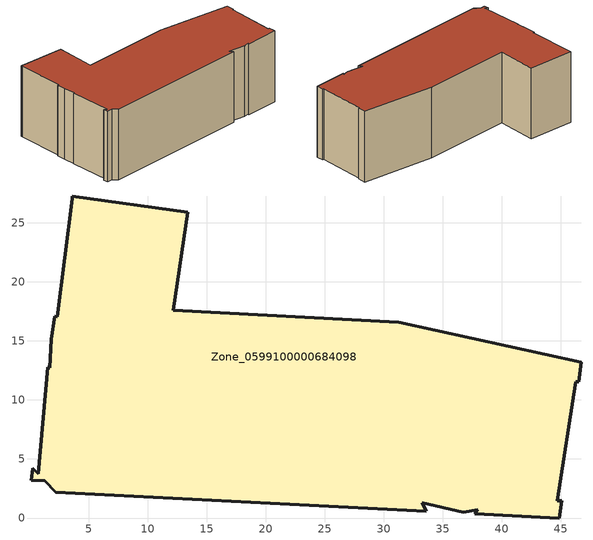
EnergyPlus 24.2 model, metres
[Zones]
Zone_0599100000684098
 floor ground (C_G): 0.28,4.22 0.73,3.73 1.55,12.75 1.71,12.74 1.85,15.16 2.13,17.07 2.34,17.07 3.6,27.04 3.6,27.27 13.38,25.91 12.16,17.58 31.25,16.57 46.73,13.18 46.49,11.53 46.27,11.54 44.68,1.47 45.05,1.45 44.85,0 37.71,0.36 37.96,0.69 36.73,0.47 33.26,1.3 33.59,0.57 2.19,2.18 1.27,3.16 0.13,3.2 z1.17
 wall outside (C_F): 46.73,13.18 31.25,16.57 12.16,17.58 13.38,25.91 3.6,27.27 3.6,27.04 2.34,17.07 2.13,17.07 1.85,15.16 1.71,12.74 1.55,12.75 0.73,3.73 0.28,4.22 0.13,3.2 1.27,3.16 2.19,2.18 33.59,0.57 33.26,1.3 36.73,0.47 37.96,0.69 37.71,0.36 44.85,0 45.05,1.45 44.68,1.47 46.27,11.54 46.49,11.53 46.73,13.18 z1.17:16.15
 roof outside (C_R): 0.73,3.73 0.28,4.22 0.13,3.2 1.27,3.16 2.19,2.18 33.59,0.57 33.26,1.3 36.73,0.47 37.96,0.69 37.71,0.36 44.85,0 45.05,1.45 44.68,1.47 46.27,11.54 46.49,11.53 46.73,13.18 31.25,16.57 12.16,17.58 13.38,25.91 3.6,27.27 3.6,27.04 2.34,17.07 2.13,17.07 1.85,15.16 1.71,12.74 1.55,12.75 z16.15
[BUILDING]
Pand.0599100000684098: North Axis=0; Terrain=City; Loads Convergence Tolerance Value=0.04; Temperature Convergence Tolerance Value=0.4; Solar Distribution=FullExterior; Maximum Number of Warmup Days=25; Minimum Number of Warmup Days=1
[Site:Location]
Rotterdam.The.Hague.AP_ZH_NLD Design_Conditions: Latitude=51.96; Longitude=4.45; Time Zone=1; Elevation=-4.5
[SITE:GROUNDTEMPERATURE:BUILDINGSURFACE]
18, 18, 18, 18, 18, 18, 18, 18, 18, 18, 18, 18
[MATERIAL] Thermal Absorptance=0.9; Solar Absorptance=0.7; Visible Absorptance=0.7
Name | Roughness | Thickness | Conductivity | Density | Specific Heat
G.TC.1992-2005 | MediumSmooth | 0.15 | 0.06 | 540 | 1210
F.TC.1992-2005 | Rough | 0.3 | 0.12 | 1920 | 840
R.TC.1992-2005 | MediumRough | 0.2 | 0.08 | 1500 | 1000
[CONSTRUCTION]
C_G: G.TC.1992-2005
C_F: F.TC.1992-2005
C_R: R.TC.1992-2005
[ZONE]
Zone_0599100000684098: Type=1; Multiplier=1; Ceiling Height=Autocalculate; Volume=Autocalculate; Floor Area=autocalculate; Part of Total Floor Area=Yes
[ZONEINFILTRATION:DESIGNFLOWRATE]
Infil_Zone_0599100000684098: Zone or ZoneList or Space or SpaceList=Zone_0599100000684098; Schedule=AlwaysOn; Design Flow Rate Calculation Method=Flow/Area; Flow Rate per Floor Area=0.0015; Constant Term Coefficient=1; Temperature Term Coefficient=0; Velocity Term Coefficient=0; Velocity Squared Term Coefficient=0
[HVACTEMPLATE:ZONE:IDEALLOADSAIRSYSTEM]
Zone_0599100000684098: Maximum Heating Supply Air Temperature=50; Minimum Cooling Supply Air Temperature=13; Maximum Heating Supply Air Humidity Ratio=0.0156; Minimum Cooling Supply Air Humidity Ratio=0.0077; Heating Limit=NoLimit; Cooling Limit=NoLimit; Dehumidification Control Type=ConstantSensibleHeatRatio; Cooling Sensible Heat Ratio=0.7; Dehumidification Setpoint=60; Humidification Control Type=None; Humidification Setpoint=30; Outdoor Air Method=None; Outdoor Air Flow Rate per Person=0.00944; Outdoor Air Flow Rate per Zone Floor Area=0; Outdoor Air Flow Rate per Zone=0; Demand Controlled Ventilation Type=None; Outdoor Air Economizer Type=NoEconomizer; Heat Recovery Type=None; Sensible Heat Recovery Effectiveness=0.7; Latent Heat Recovery Effectiveness=0.65
[ZONECONTROL:THERMOSTAT]
ThermostatControl_Zone_0599100000684098: Zone or ZoneList=Zone_0599100000684098; Control Type Schedule=DualSetpointControlType; Control 1=Thermostat_Zone_0599100000684098; Temperature Difference Between Cutout And Setpoint=0
[THERMOSTATSETPOINT:DUALSETPOINT]
Thermostat_Zone_0599100000684098: Heating Setpoint Temperature Schedule=HeatingSetpoint_Zone_0599100000684098; Cooling Setpoint Temperature Schedule=CoolingSetpoint_Zone_0599100000684098
[SCHEDULE:COMPACT]
HeatingSetpoint_Zone_0599100000684098: Through: 12/31, For: AllDays, Until: 24:00, 21
CoolingSetpoint_Zone_0599100000684098: Through: 12/31, For: AllDays, Until: 24:00, 24
DualSetpointControlType: Through: 12/31, For: AllDays, Until: 24:00, 4
AlwaysOn: Through: 12/31, For: AllDays, Until: 24:00, 1
